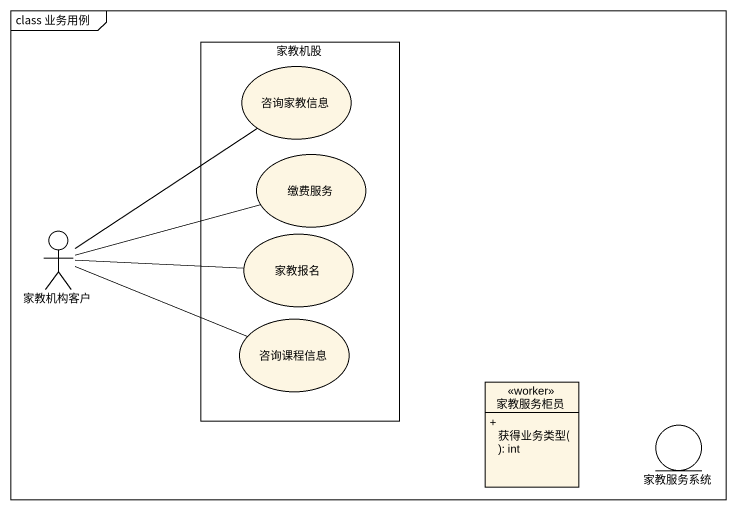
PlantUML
@startuml
mainframe class 业务用例
allowmixing
hide circle
hide empty members
skinparam classAttributeIconSize 0
rectangle 家教机股 {
  usecase 咨询家教信息
  usecase 缴费服务
  usecase 家教报名
  usecase 咨询课程信息
}
actor 家教机构客户
class 家教服务柜员 <<worker>> {
  + 获得业务类型(): int
}
entity 家教服务系统
家教机构客户 -up- 咨询家教信息
家教机构客户 -right- 缴费服务
家教机构客户 -right- 家教报名
家教机构客户 -right- 咨询课程信息
@enduml
